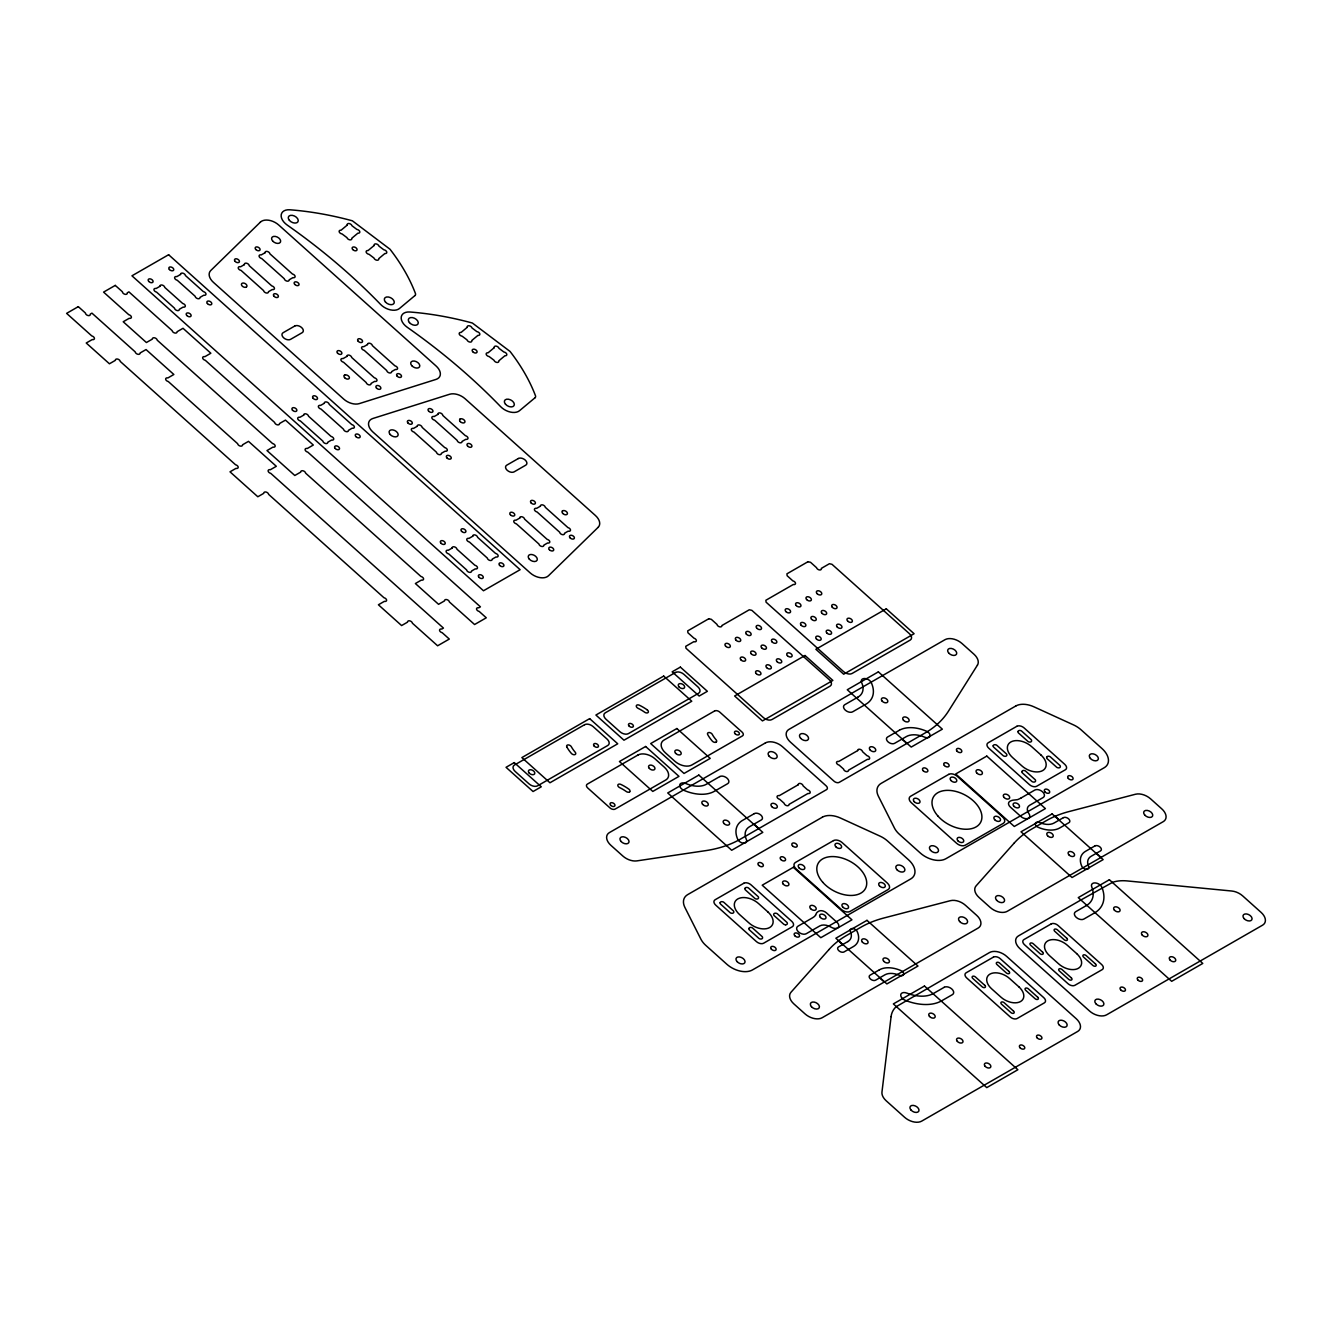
<?xml version="1.0" encoding="UTF-8"?>
<svg xmlns="http://www.w3.org/2000/svg" width="1332" height="1332" viewBox="0 0 1332 1332"><rect width="100%" height="100%" fill="white"/><g stroke="black" fill="none" stroke-linecap="round" stroke-linejoin="round"><path stroke-width="1.5" d="M1017.948 731.618L1018.014 732.284A1.865 1.182 27.8 0 0 1018.547 733.033L1027.838 741.341A1.865 1.182 27.8 0 0 1028.72 741.874L1029.619 742.091A3.097 1.948 27.8 0 0 1031.584 741.075L1031.567 740.242A1.865 1.182 27.8 0 0 1031.035 739.51L1021.761 731.201A1.865 1.182 27.8 0 0 1020.861 730.652L1019.962 730.452A3.097 1.948 27.8 0 0 1017.998 731.451L1017.981 731.451M1021.244 797.868L1034.847 790.043A5.844 3.68 27.8 0 1 1042.506 791.774A5.844 3.68 27.8 0 1 1043.172 797.518L1029.569 805.327A10.489 6.61 27.8 0 0 1028.903 813.602A5.844 3.68 27.8 0 1 1027.971 818.447A5.844 3.68 27.8 0 1 1020.845 816.483L1010.422 807.142A5.844 3.68 27.8 0 1 1009.589 801.514L1010.222 801.131A16.217 10.206 27.8 0 1 1012.786 800.199L1017.465 799.666A42.324 26.623 27.8 0 0 1021.211 797.851M785.564 924.808L784.431 924.591A1.865 1.182 27.8 0 1 783.549 924.058L774.275 915.75A1.865 1.182 27.8 0 1 773.742 915.017L773.659 914.335A3.097 1.948 27.8 0 1 775.457 913.186L776.573 913.386A1.865 1.182 27.8 0 1 777.472 913.918L786.746 922.227A1.865 1.182 27.8 0 1 787.279 922.959L787.362 923.642A3.097 1.948 27.8 0 1 785.564 924.791M1055.144 816.266L1059.323 820.013M1096.419 853.246L1101.064 857.408M902.197 739.327L906.842 743.472M754.245 824.375L758.874 828.521M838.411 940.858L842.573 944.604M879.686 977.838L884.315 982M344.405 375.241A4.712 2.964 27.8 0 1 344.738 375.041M246.237 287.096A2.93 1.848 27.8 0 1 242.474 286.297A2.93 1.848 27.8 0 1 241.941 283.433A4.712 2.964 27.8 0 1 242.274 283.233A2.93 1.848 27.8 0 1 245.987 284.166A2.93 1.848 27.8 0 1 246.437 286.963M459.973 419.114A4.712 2.964 27.8 0 1 460.306 418.931M562.437 510.922A4.712 2.964 27.8 0 1 562.77 510.722M815.584 915.084L814.768 916.183A42.324 26.623 27.8 0 1 811.471 918.414L797.901 926.256A5.844 3.68 27.8 0 0 798.567 932A5.844 3.68 27.8 0 0 806.226 933.732L819.829 925.907A10.489 6.61 27.8 0 1 831.218 927.238A5.844 3.68 27.8 0 0 838.028 927.638A5.844 3.68 27.8 0 0 836.896 922.227L826.473 912.886A5.844 3.68 27.8 0 0 818.997 911.071L818.347 911.438A16.217 10.206 27.8 0 0 816.533 913.019L815.584 915.084M720.113 902.813L720.196 903.496A1.865 1.182 27.8 0 0 720.729 904.245L730.003 912.553A1.865 1.182 27.8 0 0 730.902 913.086L732.034 913.302A3.097 1.948 27.8 0 0 733.815 912.137L733.732 911.454A1.865 1.182 27.8 0 0 733.199 910.705L723.925 902.397A1.865 1.182 27.8 0 0 723.026 901.864L721.894 901.647A3.097 1.948 27.8 0 0 720.113 902.83M744.888 888.577L744.954 889.26A1.865 1.182 27.8 0 0 745.487 890.009L754.778 898.317A1.865 1.182 27.8 0 0 755.66 898.85L756.559 899.05A3.097 1.948 27.8 0 0 758.524 898.051L758.507 897.219A1.865 1.182 27.8 0 0 757.975 896.469L748.684 888.161A1.865 1.182 27.8 0 0 747.801 887.628L746.902 887.428A3.097 1.948 27.8 0 0 744.938 888.427L744.921 888.427M748.9 928.554L748.984 929.237A1.865 1.182 27.8 0 0 749.516 929.986L758.79 938.294A1.865 1.182 27.8 0 0 759.69 938.827L760.589 939.027A3.097 1.948 27.8 0 0 762.553 938.028L762.52 937.195A1.865 1.182 27.8 0 0 761.987 936.446L752.713 928.138A1.865 1.182 27.8 0 0 751.831 927.605L750.915 927.405A3.097 1.948 27.8 0 0 748.967 928.404L748.9 928.554M993.173 745.853L993.256 746.519A1.865 1.182 27.8 0 0 993.789 747.269L1003.063 755.577A1.865 1.182 27.8 0 0 1003.962 756.11L1005.094 756.326A3.097 1.948 27.8 0 0 1006.875 755.161L1006.792 754.478A1.865 1.182 27.8 0 0 1006.259 753.745L996.985 745.437A1.865 1.182 27.8 0 0 996.086 744.888L994.954 744.688A3.097 1.948 27.8 0 0 993.173 745.853M1021.91 771.628L1021.977 772.31A1.865 1.182 27.8 0 0 1022.51 773.043L1031.801 781.351A1.865 1.182 27.8 0 0 1032.683 781.884L1033.599 782.1A3.097 1.948 27.8 0 0 1035.547 781.085L1035.53 780.252A1.865 1.182 27.8 0 0 1034.997 779.52L1025.723 771.211A1.865 1.182 27.8 0 0 1024.824 770.679L1023.925 770.462A3.097 1.948 27.8 0 0 1021.96 771.478L1021.91 771.628M1046.652 757.392L1046.736 758.075A1.865 1.182 27.8 0 0 1047.268 758.824L1056.542 767.132A1.865 1.182 27.8 0 0 1057.442 767.665L1058.574 767.881A3.097 1.948 27.8 0 0 1060.355 766.699L1060.272 766.033A1.865 1.182 27.8 0 0 1059.739 765.284L1050.465 756.976A1.865 1.182 27.8 0 0 1049.583 756.443L1048.451 756.226A3.097 1.948 27.8 0 0 1046.652 757.392M891.091 1016.616L881.951 1092.14A13.004 8.175 27.8 0 0 886.23 1100.831L904.611 1117.298A13.004 8.175 27.8 0 0 921.694 1121.128L1077.655 1031.467A13.004 8.175 27.8 0 0 1076.173 1018.68L1006.609 956.343A13.004 8.175 27.8 0 0 989.543 952.53L896.12 1006.742A39.011 24.542 27.8 0 0 891.091 1016.616M977.455 665.101L948.551 711.022A149.517 94.089 27.8 0 1 925.224 732.9L839.193 782.367A3.896 2.448 27.8 0 1 834.065 781.218L790.475 742.157A13.004 8.175 27.8 0 1 788.994 729.37L944.954 639.71A13.004 8.175 27.8 0 1 962.037 643.539L973.958 654.212A13.004 8.175 27.8 0 1 977.455 665.101M829.004 949.533L790.925 992.34A13.004 8.175 27.8 0 0 793.905 1003.928L805.061 1013.918A13.004 8.175 27.8 0 0 822.127 1017.748L978.088 928.088A13.004 8.175 27.8 0 0 976.622 915.3L965.467 905.294A13.004 8.175 27.8 0 0 950.365 900.682L883.832 918.014A149.517 94.089 27.8 0 0 861.155 927.089L846.303 935.63A149.517 94.089 27.8 0 0 829.004 949.533M1014.168 843.089L976.073 885.897A13.004 8.175 27.8 0 0 979.053 897.485L990.209 907.475A13.004 8.175 27.8 0 0 1007.275 911.304L1163.252 821.644A13.004 8.175 27.8 0 0 1161.77 808.857L1150.615 798.867A13.004 8.175 27.8 0 0 1135.513 794.238L1068.98 811.571A149.517 94.089 27.8 0 0 1046.319 820.662L1031.467 829.203A149.517 94.089 27.8 0 0 1014.168 843.089M260.406 222.111L210.756 270.529A13.004 8.175 27.8 0 0 213.47 282.401L343.756 399.134A13.004 8.175 27.8 0 0 359.307 403.613L435.98 379.42A13.004 8.175 27.8 0 0 436.03 365.95L278.721 225.008A13.004 8.175 27.8 0 0 260.406 222.111M598.118 527.355L548.468 575.774A13.004 8.175 27.8 0 1 530.153 572.877L372.843 431.934A13.004 8.175 27.8 0 1 372.893 418.481L449.567 394.272A13.004 8.175 27.8 0 1 465.118 398.751L595.404 515.501A13.004 8.175 27.8 0 1 598.118 527.355M347.202 225.108L341.059 230.236A2.597 1.632 27.8 0 0 339.194 231.785A2.597 1.632 27.8 0 0 342.074 233.949L347.003 237.679A2.597 1.632 27.8 0 0 349.883 239.843A2.597 1.632 27.8 0 0 351.748 238.295L357.892 233.167A2.597 1.632 27.8 0 0 359.757 231.618A2.597 1.632 27.8 0 0 356.876 229.437L351.948 225.724A2.597 1.632 27.8 0 0 349.067 223.543A2.597 1.632 27.8 0 0 347.202 225.108M374.175 245.454L368.032 250.583A2.597 1.632 27.8 0 0 366.183 252.148A2.597 1.632 27.8 0 0 369.064 254.312L373.992 258.042A2.597 1.632 27.8 0 0 376.873 260.206A2.597 1.632 27.8 0 0 378.721 258.658L384.865 253.53A2.597 1.632 27.8 0 0 386.73 251.964A2.597 1.632 27.8 0 0 383.849 249.8L378.921 246.087A2.597 1.632 27.8 0 0 376.04 243.906A2.597 1.632 27.8 0 0 374.175 245.454M415.001 295.521L399.483 308.491A13.004 8.175 27.8 0 1 380.586 304.412A451.581 284.182 27.8 0 0 287.229 225.075A13.004 8.175 27.8 0 1 281.219 214.685A13.004 8.175 27.8 0 1 289.877 209.79A260.04 163.653 27.8 0 1 352.347 220.796L390.01 249.234A188.528 118.648 27.8 0 1 415.418 293.44A3.896 2.448 27.8 0 1 415.001 295.521M467.232 327.322L461.088 332.451A2.597 1.632 27.8 0 0 459.24 333.999A2.597 1.632 27.8 0 0 462.121 336.18L467.049 339.893A2.597 1.632 27.8 0 0 469.93 342.074A2.597 1.632 27.8 0 0 471.778 340.509L477.922 335.381A2.597 1.632 27.8 0 0 479.786 333.832A2.597 1.632 27.8 0 0 476.906 331.651L471.978 327.938A2.597 1.632 27.8 0 0 469.097 325.774A2.597 1.632 27.8 0 0 467.232 327.322M494.222 347.669L488.078 352.814A2.597 1.632 27.8 0 0 486.213 354.362A2.597 1.632 27.8 0 0 489.094 356.526L494.022 360.256A2.597 1.632 27.8 0 0 496.903 362.421A2.597 1.632 27.8 0 0 498.767 360.872L504.911 355.744A2.597 1.632 27.8 0 0 506.759 354.195A2.597 1.632 27.8 0 0 503.879 352.014L498.951 348.301A2.597 1.632 27.8 0 0 496.07 346.12A2.597 1.632 27.8 0 0 494.222 347.669M535.031 397.752L519.513 410.706A13.004 8.175 27.8 0 1 500.632 406.643A451.581 284.182 27.8 0 0 407.259 327.289A13.004 8.175 27.8 0 1 401.248 316.916A13.004 8.175 27.8 0 1 409.906 312.004A260.04 163.653 27.8 0 1 472.377 323.027L510.056 351.448A188.528 118.648 27.8 0 1 535.447 395.654A3.896 2.448 27.8 0 1 535.031 397.752M78.305 306.643L66.6 313.37L91.808 335.947A2.597 1.632 27.8 0 1 94.422 338.295A2.597 1.632 27.8 0 1 92.224 339.577L86.23 343.007L109.424 363.786L115.401 360.339A2.597 1.632 27.8 0 1 117.616 359.074A2.597 1.632 27.8 0 1 120.23 361.422L235.564 464.768A2.597 1.632 27.8 0 1 238.195 467.116A2.597 1.632 27.8 0 1 235.98 468.381L230.003 471.828L257.825 496.753L263.803 493.306A2.597 1.632 27.8 0 1 266.017 492.041A2.597 1.632 27.8 0 1 268.631 494.388L383.966 597.735A2.597 1.632 27.8 0 1 386.596 600.083A2.597 1.632 27.8 0 1 384.382 601.348L378.405 604.778L401.598 625.557L407.575 622.127A2.597 1.632 27.8 0 1 409.773 620.862A2.597 1.632 27.8 0 1 412.404 623.21L437.612 645.787L449.3 639.06L442.191 632.683A2.597 1.632 27.8 0 1 439.56 630.336A2.597 1.632 27.8 0 1 441.774 629.07L443.456 628.088L270.762 473.36A2.597 1.632 27.8 0 1 268.132 471.012A2.597 1.632 27.8 0 1 270.346 469.73L276.323 466.3L248.501 441.358L242.507 444.805A2.597 1.632 27.8 0 1 240.309 446.07A2.597 1.632 27.8 0 1 237.679 443.723L168.298 381.551A2.597 1.632 27.8 0 1 165.667 379.204A2.597 1.632 27.8 0 1 167.882 377.938L173.859 374.492L146.037 349.567L140.06 352.997A2.597 1.632 27.8 0 1 137.845 354.262A2.597 1.632 27.8 0 1 135.231 351.914L91.941 313.137L90.26 314.102A2.597 1.632 27.8 0 1 88.112 315.551A2.597 1.632 27.8 0 1 85.448 313.053L78.305 306.643M115.268 285.398L103.58 292.108L128.771 314.702A2.597 1.632 27.8 0 1 131.402 317.049A2.597 1.632 27.8 0 1 129.204 318.315L123.21 321.761L146.403 342.524L152.381 339.094A2.597 1.632 27.8 0 1 154.595 337.829A2.597 1.632 27.8 0 1 157.209 340.176L272.544 443.506A2.597 1.632 27.8 0 1 275.175 445.854A2.597 1.632 27.8 0 1 272.96 447.119L266.983 450.566L294.805 475.491L300.782 472.061A2.597 1.632 27.8 0 1 302.997 470.795A2.597 1.632 27.8 0 1 305.611 473.143L420.945 576.473A2.597 1.632 27.8 0 1 423.576 578.821A2.597 1.632 27.8 0 1 421.362 580.086L415.384 583.533L438.561 604.312L444.555 600.865A2.597 1.632 27.8 0 1 446.753 599.6A2.597 1.632 27.8 0 1 449.383 601.947L474.575 624.525L486.28 617.798L479.17 611.421A2.597 1.632 27.8 0 1 476.54 609.074A2.597 1.632 27.8 0 1 478.737 607.808L480.436 606.843L307.742 452.097A2.597 1.632 27.8 0 1 305.111 449.75A2.597 1.632 27.8 0 1 307.326 448.484L313.303 445.038L285.481 420.113L279.487 423.543A2.597 1.632 27.8 0 1 277.289 424.808A2.597 1.632 27.8 0 1 274.658 422.46L205.278 360.289A2.597 1.632 27.8 0 1 202.647 357.942A2.597 1.632 27.8 0 1 204.862 356.676L210.839 353.23L183.017 328.305L177.023 331.751A2.597 1.632 27.8 0 1 174.825 333.017A2.597 1.632 27.8 0 1 172.194 330.669L128.904 291.875L127.223 292.84A2.597 1.632 27.8 0 1 125.075 294.305A2.597 1.632 27.8 0 1 122.427 291.791L115.268 285.398M168.615 254.728L131.951 275.807L483.483 590.759L520.129 569.696L168.615 254.728M159.923 286.33L156.144 288.495A2.597 1.632 27.8 0 0 153.946 289.76A2.597 1.632 27.8 0 0 156.56 292.108L174.509 308.192A2.597 1.632 27.8 0 0 177.123 310.539A2.597 1.632 27.8 0 0 179.337 309.274L183.117 307.109A2.597 1.632 27.8 0 0 185.315 305.827A2.597 1.632 27.8 0 0 182.7 303.48L164.752 287.412A2.597 1.632 27.8 0 0 162.138 285.065A2.597 1.632 27.8 0 0 159.923 286.33M180.586 274.442L176.806 276.623A2.597 1.632 27.8 0 0 174.609 277.889A2.597 1.632 27.8 0 0 177.223 280.236L195.171 296.303A2.597 1.632 27.8 0 0 197.802 298.668A2.597 1.632 27.8 0 0 200 297.386L203.779 295.221A2.597 1.632 27.8 0 0 205.977 293.956A2.597 1.632 27.8 0 0 203.363 291.608L185.414 275.524A2.597 1.632 27.8 0 0 182.8 273.177A2.597 1.632 27.8 0 0 180.586 274.442M244.389 264.618L240.609 266.783A2.597 1.632 27.8 0 0 238.245 268.015A2.597 1.632 27.8 0 0 241.042 270.396L263.619 290.626A2.597 1.632 27.8 0 0 266.25 292.973A2.597 1.632 27.8 0 0 268.448 291.708L272.228 289.543A2.597 1.632 27.8 0 0 274.442 288.278A2.597 1.632 27.8 0 0 271.811 285.914L249.201 265.651A2.597 1.632 27.8 0 0 246.537 263.22A2.597 1.632 27.8 0 0 244.389 264.618M265.068 252.73L261.288 254.895A2.597 1.632 27.8 0 0 259.091 256.16A2.597 1.632 27.8 0 0 261.705 258.525L284.299 278.754A2.597 1.632 27.8 0 0 286.913 281.102A2.597 1.632 27.8 0 0 289.127 279.837L292.89 277.655A2.597 1.632 27.8 0 0 295.105 276.39A2.597 1.632 27.8 0 0 292.474 274.042L269.897 253.813A2.597 1.632 27.8 0 0 267.282 251.465A2.597 1.632 27.8 0 0 265.068 252.73M294.788 326.007L283.083 332.734A5.195 3.28 27.8 0 0 283.683 337.845A5.195 3.28 27.8 0 0 290.509 339.377L302.214 332.65A5.195 3.28 27.8 0 0 301.615 327.539A5.195 3.28 27.8 0 0 294.788 326.007M346.869 356.41L343.09 358.591A2.597 1.632 27.8 0 0 340.892 359.856A2.597 1.632 27.8 0 0 343.506 362.204L366.217 382.55A2.597 1.632 27.8 0 0 368.931 384.848A2.597 1.632 27.8 0 0 371.012 383.466L374.642 381.368A2.597 1.632 27.8 0 0 376.989 380.186A2.597 1.632 27.8 0 0 374.342 377.788L351.698 357.492A2.597 1.632 27.8 0 0 349.067 355.145A2.597 1.632 27.8 0 0 346.869 356.41M367.532 344.538L363.753 346.703A2.597 1.632 27.8 0 0 361.555 347.968A2.597 1.632 27.8 0 0 364.169 350.316L386.746 370.546A2.597 1.632 27.8 0 0 389.377 372.91A2.597 1.632 27.8 0 0 391.575 371.628L395.354 369.464A2.597 1.632 27.8 0 0 397.569 368.198A2.597 1.632 27.8 0 0 394.938 365.85L372.361 345.621A2.597 1.632 27.8 0 0 369.747 343.273A2.597 1.632 27.8 0 0 367.532 344.538M303.696 415.134L299.916 417.299A2.597 1.632 27.8 0 0 297.702 418.581A2.597 1.632 27.8 0 0 300.333 420.929L322.91 441.158A2.597 1.632 27.8 0 0 325.524 443.506A2.597 1.632 27.8 0 0 327.739 442.241L331.518 440.06A2.597 1.632 27.8 0 0 333.716 438.794A2.597 1.632 27.8 0 0 331.102 436.446L308.525 416.217A2.597 1.632 27.8 0 0 305.894 413.869A2.597 1.632 27.8 0 0 303.696 415.134M324.359 403.263L320.579 405.428A2.597 1.632 27.8 0 0 318.365 406.693A2.597 1.632 27.8 0 0 320.995 409.041L343.573 429.27A2.597 1.632 27.8 0 0 346.203 431.618A2.597 1.632 27.8 0 0 348.401 430.353L352.181 428.188A2.597 1.632 27.8 0 0 354.379 426.923A2.597 1.632 27.8 0 0 351.765 424.575L329.187 404.345A2.597 1.632 27.8 0 0 326.556 401.981A2.597 1.632 27.8 0 0 324.359 403.263M417.282 426.257L413.519 428.421A2.597 1.632 27.8 0 0 411.305 429.687A2.597 1.632 27.8 0 0 413.936 432.034L436.513 452.264A2.597 1.632 27.8 0 0 439.127 454.628A2.597 1.632 27.8 0 0 441.342 453.346L445.121 451.182A2.597 1.632 27.8 0 0 447.319 449.916A2.597 1.632 27.8 0 0 444.705 447.569L422.111 427.339A2.597 1.632 27.8 0 0 419.497 424.991A2.597 1.632 27.8 0 0 417.282 426.257M437.962 414.369L434.199 416.533A2.597 1.632 27.8 0 0 431.834 417.732A2.597 1.632 27.8 0 0 434.565 420.129L457.176 440.392A2.597 1.632 27.8 0 0 459.806 442.74A2.597 1.632 27.8 0 0 462.004 441.475L465.784 439.31A2.597 1.632 27.8 0 0 467.982 438.028A2.597 1.632 27.8 0 0 465.368 435.681L442.79 415.451A2.597 1.632 27.8 0 0 440.159 412.97A2.597 1.632 27.8 0 0 437.962 414.369M518.364 458.508L506.66 465.234A5.195 3.28 27.8 0 0 507.259 470.346A5.195 3.28 27.8 0 0 514.085 471.878L525.774 465.151A5.195 3.28 27.8 0 0 525.191 460.04A5.195 3.28 27.8 0 0 518.364 458.508M452.097 548.101L448.318 550.266A2.597 1.632 27.8 0 0 446.103 551.548A2.597 1.632 27.8 0 0 448.734 553.896L466.666 569.963A2.597 1.632 27.8 0 0 469.297 572.31A2.597 1.632 27.8 0 0 471.495 571.045L475.274 568.881A2.597 1.632 27.8 0 0 477.489 567.615A2.597 1.632 27.8 0 0 474.858 565.251L456.926 549.184A2.597 1.632 27.8 0 0 454.295 546.836A2.597 1.632 27.8 0 0 452.097 548.101M472.76 536.23L468.981 538.394A2.597 1.632 27.8 0 0 466.766 539.66A2.597 1.632 27.8 0 0 469.397 542.007L487.346 558.091A2.597 1.632 27.8 0 0 489.96 560.439A2.597 1.632 27.8 0 0 492.174 559.174L495.937 556.992A2.597 1.632 27.8 0 0 498.151 555.727A2.597 1.632 27.8 0 0 495.521 553.379L477.589 537.312A2.597 1.632 27.8 0 0 474.958 534.948A2.597 1.632 27.8 0 0 472.76 536.23M519.746 518.048L515.983 520.229A2.597 1.632 27.8 0 0 513.769 521.495A2.597 1.632 27.8 0 0 516.4 523.842L538.977 544.072A2.597 1.632 27.8 0 0 541.591 546.42A2.597 1.632 27.8 0 0 543.806 545.154L547.585 542.99A2.597 1.632 27.8 0 0 549.783 541.724A2.597 1.632 27.8 0 0 547.152 539.377L524.575 519.13A2.597 1.632 27.8 0 0 521.961 516.783A2.597 1.632 27.8 0 0 519.746 518.048M540.426 506.177L536.646 508.341A2.597 1.632 27.8 0 0 534.432 509.623A2.597 1.632 27.8 0 0 537.062 511.971L559.706 532.267A2.597 1.632 27.8 0 0 562.387 534.632A2.597 1.632 27.8 0 0 564.518 533.25L568.148 531.168A2.597 1.632 27.8 0 0 570.496 530.019A2.597 1.632 27.8 0 0 567.948 527.605L545.254 507.259A2.597 1.632 27.8 0 0 542.623 504.911A2.597 1.632 27.8 0 0 540.426 506.177M708.757 618.764L687.712 630.868L687.928 632.783L693.972 638.195A2.597 1.632 27.8 0 1 696.37 640.692A2.597 1.632 27.8 0 1 693.839 641.674L685.747 646.32L685.98 648.234L763.419 717.632A6.494 4.096 27.8 0 0 771.961 719.546L830.052 686.147A6.494 4.096 27.8 0 0 829.32 679.753L751.864 610.356L749.3 609.773L721.877 625.54A2.597 1.632 27.8 0 1 719.68 626.823A2.597 1.632 27.8 0 1 717.049 624.458L711.321 619.33L708.757 618.764M807.975 561.721L786.929 573.826L787.145 575.74L792.873 580.885A2.597 1.632 27.8 0 1 795.504 583.233A2.597 1.632 27.8 0 1 793.289 584.498L765.867 600.266L766.083 602.181L843.539 671.578A6.494 4.096 27.8 0 0 852.064 673.493L910.172 640.093A6.494 4.096 27.8 0 0 909.423 633.699L831.984 564.302L829.42 563.719L821.328 568.381A2.597 1.632 27.8 0 1 819.446 569.946A2.597 1.632 27.8 0 1 816.583 567.715L810.539 562.304L807.975 561.721M589.66 718.631L521.861 757.592L549.95 782.766L617.732 743.789L589.66 718.631M663.686 676.073L595.904 715.034L623.975 740.209L691.774 701.231L663.686 676.073M514.252 762.603L506.043 767.315L533.05 791.524L541.275 786.796L514.252 762.603M680.369 667.116L672.144 671.827L699.167 696.037L707.375 691.308L680.369 667.116M584.615 724.691L514.418 765.051A6.494 4.096 27.8 0 0 515.168 771.444L529.07 783.899A6.494 4.096 27.8 0 0 537.612 785.813L607.792 745.47A6.494 4.096 27.8 0 0 607.059 739.077L593.14 726.606A6.494 4.096 27.8 0 0 584.615 724.691M675.441 672.493L605.244 712.836A6.494 4.096 27.8 0 0 605.993 719.23L619.896 731.701A6.494 4.096 27.8 0 0 628.438 733.616L698.617 693.256A6.494 4.096 27.8 0 0 697.885 686.862L683.965 674.392A6.494 4.096 27.8 0 0 675.441 672.493M645.62 746.486L619.43 761.538L652.78 791.424L678.97 776.356L645.62 746.486M676.872 728.521L650.682 743.572L684.032 773.459L710.222 758.391L676.872 728.521M805.028 655.51L734.631 695.987L762.453 720.912L832.866 680.436L805.028 655.51M886.279 608.807L815.867 649.283L843.689 674.208L914.102 633.732L886.279 608.807M637.961 755.028L587.295 784.148A3.896 2.448 27.8 0 0 587.745 787.995L610.006 807.941A3.896 2.448 27.8 0 0 615.134 809.09L665.784 779.969A13.004 8.175 27.8 0 0 664.302 767.165L655.028 758.857A13.004 8.175 27.8 0 0 637.961 755.028M714.635 710.955L663.985 740.076A13.004 8.175 27.8 0 0 665.467 752.863L674.741 761.171A13.004 8.175 27.8 0 0 691.808 765.001L742.473 735.88A3.896 2.448 27.8 0 0 742.024 732.051L719.763 712.104A3.896 2.448 27.8 0 0 714.635 710.955M698.834 775.074L667.732 792.956L731.684 850.266L762.803 832.383L698.834 775.074M878.371 671.861L847.269 689.76L911.221 747.069L942.34 729.17L878.371 671.861M765.417 742.923L609.457 832.567A13.004 8.175 27.8 0 0 610.938 845.37L622.86 856.043A13.004 8.175 27.8 0 0 636.896 860.888L705.644 850.649A149.517 94.089 27.8 0 0 740.492 839.093L826.523 789.643A3.896 2.448 27.8 0 0 826.09 785.797L782.5 746.736A13.004 8.175 27.8 0 0 765.417 742.923M719.763 776.573L706.443 784.215A22.944 14.436 27.8 0 1 685.863 783.532A5.544 3.497 27.8 0 0 679.77 784.731A5.544 3.497 27.8 0 0 683.832 790.309A34.049 21.429 27.8 0 0 714.352 791.325L727.672 783.666A5.544 3.497 27.8 0 0 727.056 778.204A5.544 3.497 27.8 0 0 719.763 776.573M858.041 697.069L844.721 704.728A5.544 3.497 27.8 0 0 845.354 710.189A5.544 3.497 27.8 0 0 852.647 711.821L865.967 704.162A34.049 21.429 27.8 0 0 871.245 682.567A5.544 3.497 27.8 0 0 864.551 678.504A5.544 3.497 27.8 0 0 861.604 682.517A22.944 14.436 27.8 0 1 858.041 697.069M798.251 784.748L779.27 795.67A2.597 1.632 27.8 0 0 777.056 796.936A2.597 1.632 27.8 0 0 779.686 799.283L784.182 803.313A2.597 1.632 27.8 0 0 786.796 805.66A2.597 1.632 27.8 0 0 789.01 804.395L807.991 793.472A2.597 1.632 27.8 0 0 810.189 792.207A2.597 1.632 27.8 0 0 807.575 789.859L803.079 785.83A2.597 1.632 27.8 0 0 800.449 783.482A2.597 1.632 27.8 0 0 798.251 784.748M857.691 750.582L838.71 761.488A2.597 1.632 27.8 0 0 836.513 762.753A2.597 1.632 27.8 0 0 839.127 765.101L843.622 769.13A2.597 1.632 27.8 0 0 846.253 771.478A2.597 1.632 27.8 0 0 848.451 770.212L867.432 759.307A2.597 1.632 27.8 0 0 869.646 758.041A2.597 1.632 27.8 0 0 867.015 755.694L862.52 751.664A2.597 1.632 27.8 0 0 859.906 749.317A2.597 1.632 27.8 0 0 857.691 750.582M754.362 813.602L742.54 820.395A30.203 19.014 27.8 0 0 737.861 839.56A4.928 3.097 27.8 0 0 743.805 843.156A4.928 3.097 27.8 0 0 746.42 839.61A20.363 12.804 27.8 0 1 749.583 826.689L761.388 819.896A4.928 3.097 27.8 0 0 760.838 815.051A4.928 3.097 27.8 0 0 754.362 813.602M899.35 730.269L887.528 737.062A4.928 3.097 27.8 0 0 888.094 741.907A4.928 3.097 27.8 0 0 894.555 743.356L906.376 736.563A20.363 12.804 27.8 0 1 924.624 737.162A4.928 3.097 27.8 0 0 930.036 736.113A4.928 3.097 27.8 0 0 926.423 731.168A30.203 19.014 27.8 0 0 899.35 730.269M822.377 817.182L687.712 894.604A19.497 12.271 27.8 0 0 684.898 907.442L700.882 939.143A19.497 12.271 27.8 0 0 705.91 945.487L726.806 964.218A19.497 12.271 27.8 0 0 752.413 969.962L910.705 878.953A19.497 12.271 27.8 0 0 908.491 859.756L887.595 841.041A19.497 12.271 27.8 0 0 880.069 836.146L840.442 818.031A19.497 12.271 27.8 0 0 822.377 817.182M1015.85 705.96L881.185 783.366A19.497 12.271 27.8 0 0 878.387 796.22L894.371 827.921A19.497 12.271 27.8 0 0 899.383 834.265L920.279 852.996A19.497 12.271 27.8 0 0 945.887 858.724L1104.195 767.732A19.497 12.271 27.8 0 0 1101.98 748.534L1081.084 729.819A19.497 12.271 27.8 0 0 1073.542 724.908L1033.915 706.809A19.497 12.271 27.8 0 0 1015.85 705.96M743.855 883.233L715.101 899.766A5.461 3.43 27.8 0 0 715.734 905.144L756.443 941.624A5.461 3.43 27.8 0 0 763.619 943.222L792.357 926.706A5.461 3.43 27.8 0 0 791.741 921.328L751.032 884.848A5.461 3.43 27.8 0 0 743.855 883.233M1016.899 726.273L988.144 742.806A5.461 3.43 27.8 0 0 988.76 748.184L1029.486 784.665A5.461 3.43 27.8 0 0 1036.646 786.263L1065.4 769.746A5.461 3.43 27.8 0 0 1064.784 764.368L1024.058 727.888A5.461 3.43 27.8 0 0 1016.899 726.273M833.516 840.592L795.387 862.503A6.494 4.096 27.8 0 0 796.12 868.897L841.474 909.54A6.494 4.096 27.8 0 0 850.016 911.454L888.144 889.543A6.494 4.096 27.8 0 0 887.412 883.133L842.057 842.507A6.494 4.096 27.8 0 0 833.516 840.592M948.7 774.375L910.572 796.286A6.494 4.096 27.8 0 0 911.304 802.697L956.659 843.322A6.494 4.096 27.8 0 0 965.201 845.237L1003.329 823.326A6.494 4.096 27.8 0 0 1002.596 816.916L957.242 776.29A6.494 4.096 27.8 0 0 948.7 774.375M793.323 867.315L762.204 885.197L820.812 937.695L851.931 919.813L793.323 867.315M986.796 756.093L955.693 773.975L1014.285 826.473L1045.404 808.591L986.796 756.093M866.982 920.345L835.863 938.227L886.879 983.932L917.981 966.05L866.982 920.345M1052.13 813.902L1021.011 831.801L1072.027 877.505L1103.146 859.606L1052.13 813.902M847.851 941.574L838.494 946.952A3.896 2.448 27.8 0 0 838.927 950.782A3.896 2.448 27.8 0 0 844.055 951.93L853.412 946.553A23.909 15.035 27.8 0 0 857.125 931.384A3.896 2.448 27.8 0 0 852.413 928.537A3.896 2.448 27.8 0 0 850.349 931.351A16.101 10.14 27.8 0 1 847.851 941.574M1063.419 817.648L1054.062 823.026A16.101 10.14 27.8 0 1 1039.609 822.543A3.896 2.448 27.8 0 0 1035.33 823.392A3.896 2.448 27.8 0 0 1038.177 827.305A23.909 15.035 27.8 0 0 1059.623 828.021L1068.98 822.643A3.896 2.448 27.8 0 0 1068.53 818.797A3.896 2.448 27.8 0 0 1063.419 817.648M879.386 969.829L870.029 975.207A3.896 2.448 27.8 0 0 870.462 979.037A3.896 2.448 27.8 0 0 875.59 980.186L884.947 974.808A16.101 10.14 27.8 0 1 899.4 975.29A3.896 2.448 27.8 0 0 903.679 974.458A3.896 2.448 27.8 0 0 900.832 970.545A23.909 15.035 27.8 0 0 879.386 969.829M1094.954 845.903L1085.597 851.281A23.909 15.035 27.8 0 0 1081.884 866.466A3.896 2.448 27.8 0 0 1086.579 869.313A3.896 2.448 27.8 0 0 1088.66 866.499A16.101 10.14 27.8 0 1 1091.158 856.276L1100.515 850.898A3.896 2.448 27.8 0 0 1100.066 847.052A3.896 2.448 27.8 0 0 1094.954 845.903M924.458 986.03L893.356 1003.912L986.762 1087.611L1017.881 1069.729L924.458 986.03M1109.373 879.736L1078.254 897.618L1171.677 981.318L1202.779 963.436L1109.373 879.736M1080.668 900.132L1018.481 935.88A13.004 8.175 27.8 0 0 1019.962 948.684L1089.526 1011.005A13.004 8.175 27.8 0 0 1106.592 1014.834L1262.57 925.174A13.004 8.175 27.8 0 0 1261.088 912.387L1242.706 895.92A13.004 8.175 27.8 0 0 1231.817 891.025L1127.122 880.918A39.011 24.542 27.8 0 0 1112.62 882.3L1080.668 900.132M993.406 957.125L966.1 972.81A5.195 3.28 27.8 0 0 966.699 977.938L1010.289 1016.999A5.195 3.28 27.8 0 0 1017.115 1018.53L1044.405 1002.829A5.195 3.28 27.8 0 0 1043.822 997.718L1000.232 958.657A5.195 3.28 27.8 0 0 993.406 957.125M1051.198 923.909L1023.908 939.593A5.195 3.28 27.8 0 0 1024.491 944.704L1068.081 983.765A5.195 3.28 27.8 0 0 1074.907 985.297L1102.213 969.613A5.195 3.28 27.8 0 0 1101.614 964.485L1058.024 925.44A5.195 3.28 27.8 0 0 1051.198 923.909M944.238 987.278L933.466 993.472A31.202 19.63 27.8 0 1 906.859 993.106A5.744 3.613 27.8 0 0 900.765 994.604A5.744 3.613 27.8 0 0 905.261 1000.315A42.691 26.856 27.8 0 0 941.657 1000.815L952.43 994.621A5.744 3.613 27.8 0 0 951.781 988.96A5.744 3.613 27.8 0 0 944.238 987.278M1086.396 905.544L1075.623 911.737A5.744 3.613 27.8 0 0 1076.273 917.398A5.744 3.613 27.8 0 0 1083.815 919.08L1094.588 912.886A42.691 26.856 27.8 0 0 1101.864 887.279A5.744 3.613 27.8 0 0 1095.087 882.9A5.744 3.613 27.8 0 0 1091.707 886.829A31.202 19.63 27.8 0 1 1086.396 905.544M1040.925 754.961L1031.651 746.653A15.867 9.99 27.8 0 0 1010.822 741.974A15.867 9.99 27.8 0 0 1012.62 757.592L1021.894 765.9A15.867 9.99 27.8 0 0 1042.723 770.562A15.867 9.99 27.8 0 0 1040.925 754.961M1066.716 938.178L1057.442 929.869A2.181 1.365 27.8 0 0 1054.578 929.22A2.181 1.365 27.8 0 0 1054.827 931.368L1064.101 939.676A2.181 1.365 27.8 0 0 1066.949 940.325A2.181 1.365 27.8 0 0 1066.716 938.178M1095.47 963.935L1086.179 955.627A2.181 1.365 27.8 0 0 1083.332 954.977A2.181 1.365 27.8 0 0 1083.582 957.125L1092.856 965.434A2.181 1.365 27.8 0 0 1095.703 966.083A2.181 1.365 27.8 0 0 1095.47 963.935M1076.656 953.595L1067.382 945.287A14.952 9.407 27.8 0 0 1047.751 940.892A14.952 9.407 27.8 0 0 1049.449 955.593L1058.724 963.918A14.952 9.407 27.8 0 0 1078.354 968.314A14.952 9.407 27.8 0 0 1076.656 953.595M1042.54 952.064L1033.266 943.755A2.181 1.365 27.8 0 0 1030.402 943.123A2.181 1.365 27.8 0 0 1030.652 945.27L1039.926 953.579A2.181 1.365 27.8 0 0 1042.789 954.212A2.181 1.365 27.8 0 0 1042.54 952.064M1071.294 977.838L1062.02 969.529A2.181 1.365 27.8 0 0 1059.156 968.88A2.181 1.365 27.8 0 0 1059.406 971.028L1068.68 979.336A2.181 1.365 27.8 0 0 1071.527 979.969A2.181 1.365 27.8 0 0 1071.294 977.838M1008.907 971.394L999.633 963.086A2.181 1.365 27.8 0 0 996.769 962.453A2.181 1.365 27.8 0 0 997.019 964.584L1006.293 972.909A2.181 1.365 27.8 0 0 1009.157 973.542A2.181 1.365 27.8 0 0 1008.907 971.394M1037.661 997.168L1028.387 988.86A2.181 1.365 27.8 0 0 1025.523 988.211A2.181 1.365 27.8 0 0 1025.773 990.359L1035.047 998.667A2.181 1.365 27.8 0 0 1037.911 999.3A2.181 1.365 27.8 0 0 1037.661 997.168M1018.863 986.829L1009.589 978.521A14.952 9.407 27.8 0 0 989.959 974.108A14.952 9.407 27.8 0 0 991.657 988.827L1000.931 997.135A14.952 9.407 27.8 0 0 1020.562 1001.531A14.952 9.407 27.8 0 0 1018.863 986.829M984.731 985.297L975.457 976.989A2.181 1.365 27.8 0 0 972.61 976.339A2.181 1.365 27.8 0 0 972.843 978.487L982.117 986.796A2.181 1.365 27.8 0 0 984.981 987.445A2.181 1.365 27.8 0 0 984.731 985.297M1013.486 1011.055L1004.211 1002.746A2.181 1.365 27.8 0 0 1001.348 1002.114A2.181 1.365 27.8 0 0 1001.597 1004.245L1010.871 1012.553A2.181 1.365 27.8 0 0 1013.735 1013.202A2.181 1.365 27.8 0 0 1013.486 1011.055M767.881 911.921L758.607 903.612A15.867 9.99 27.8 0 0 737.778 898.933A15.867 9.99 27.8 0 0 739.576 914.551L748.867 922.86A15.867 9.99 27.8 0 0 769.696 927.522A15.867 9.99 27.8 0 0 767.881 911.921M1142.223 935.081A3.48 2.181 27.8 0 0 1147.751 935.93A3.48 2.181 27.8 0 0 1144.105 931.784A3.48 2.181 27.8 0 0 1142.223 935.081M1170.045 960.022A3.48 2.181 27.8 0 0 1175.573 960.872A3.48 2.181 27.8 0 0 1171.944 956.726A3.48 2.181 27.8 0 0 1170.045 960.022M1114.401 910.156A3.48 2.181 27.8 0 0 1119.929 911.005A3.48 2.181 27.8 0 0 1116.283 906.859A3.48 2.181 27.8 0 0 1114.401 910.156M1244.071 918.581A4.878 3.064 27.8 0 0 1251.814 919.779A4.878 3.064 27.8 0 0 1246.719 913.968A4.878 3.064 27.8 0 0 1244.071 918.581M1095.903 1003.762A4.878 3.064 27.8 0 0 1103.645 1004.944A4.878 3.064 27.8 0 0 1098.55 999.15A4.878 3.064 27.8 0 0 1095.903 1003.762M1137.844 979.986A2.93 1.848 27.8 0 0 1142.49 980.702A2.93 1.848 27.8 0 0 1139.426 977.222A2.93 1.848 27.8 0 0 1137.844 979.986M1120.678 989.859A2.93 1.848 27.8 0 0 1125.324 990.575A2.93 1.848 27.8 0 0 1122.277 987.079A2.93 1.848 27.8 0 0 1120.678 989.859M1037.145 1037.878A2.93 1.848 27.8 0 0 1041.791 1038.594A2.93 1.848 27.8 0 0 1038.744 1035.097A2.93 1.848 27.8 0 0 1037.145 1037.878M1019.996 1047.735A2.93 1.848 27.8 0 0 1024.641 1048.451A2.93 1.848 27.8 0 0 1021.577 1044.971A2.93 1.848 27.8 0 0 1019.996 1047.735M1059.156 1024.874A4.878 3.064 27.8 0 0 1066.899 1026.073A4.878 3.064 27.8 0 0 1061.804 1020.262A4.878 3.064 27.8 0 0 1059.156 1024.874M911.005 1110.056A4.878 3.064 27.8 0 0 918.747 1111.254A4.878 3.064 27.8 0 0 913.635 1105.443A4.878 3.064 27.8 0 0 911.005 1110.056M929.503 1016.449A3.48 2.181 27.8 0 0 935.014 1017.298A3.48 2.181 27.8 0 0 931.384 1013.153A3.48 2.181 27.8 0 0 929.503 1016.449M985.147 1066.316A3.48 2.181 27.8 0 0 990.675 1067.165A3.48 2.181 27.8 0 0 987.029 1063.019A3.48 2.181 27.8 0 0 985.147 1066.316M957.325 1041.374A3.48 2.181 27.8 0 0 962.836 1042.223A3.48 2.181 27.8 0 0 959.207 1038.094A3.48 2.181 27.8 0 0 957.325 1041.374M996.586 900.232A4.878 3.064 27.8 0 0 1004.328 901.431A4.878 3.064 27.8 0 0 999.233 895.62A4.878 3.064 27.8 0 0 996.586 900.232M1047.551 835.713A3.48 2.181 27.8 0 0 1053.079 836.563A3.48 2.181 27.8 0 0 1049.433 832.417A3.48 2.181 27.8 0 0 1047.551 835.713M1068.88 854.828A3.48 2.181 27.8 0 0 1074.408 855.677A3.48 2.181 27.8 0 0 1070.762 851.531A3.48 2.181 27.8 0 0 1068.88 854.828M1144.754 815.067A4.878 3.064 27.8 0 0 1152.496 816.25A4.878 3.064 27.8 0 0 1147.401 810.439A4.878 3.064 27.8 0 0 1144.754 815.067M811.438 1006.676A4.878 3.064 27.8 0 0 819.18 1007.858A4.878 3.064 27.8 0 0 814.085 1002.064A4.878 3.064 27.8 0 0 811.438 1006.676M883.732 961.271A3.48 2.181 27.8 0 0 889.26 962.12A3.48 2.181 27.8 0 0 885.613 957.974A3.48 2.181 27.8 0 0 883.732 961.271M862.403 942.157A3.48 2.181 27.8 0 0 867.915 943.006A3.48 2.181 27.8 0 0 864.285 938.86A3.48 2.181 27.8 0 0 862.403 942.157M959.606 921.494A4.878 3.064 27.8 0 0 967.348 922.693A4.878 3.064 27.8 0 0 962.237 916.882A4.878 3.064 27.8 0 0 959.606 921.494M1013.852 806.21A3.447 2.165 27.8 0 0 1019.33 807.042A3.447 2.165 27.8 0 0 1015.717 802.946A3.447 2.165 27.8 0 0 1013.852 806.21M923.093 770.645A2.93 1.848 27.8 0 0 927.738 771.361A2.93 1.848 27.8 0 0 924.674 767.881A2.93 1.848 27.8 0 0 923.093 770.645M1090.375 758.441A4.878 3.064 27.8 0 0 1098.117 759.64A4.878 3.064 27.8 0 0 1093.023 753.829A4.878 3.064 27.8 0 0 1090.375 758.441M957.042 751.181A2.93 1.848 27.8 0 0 961.687 751.897A2.93 1.848 27.8 0 0 958.624 748.418A2.93 1.848 27.8 0 0 957.042 751.181M944.355 765.5A2.93 1.848 27.8 0 0 949 766.216A2.93 1.848 27.8 0 0 945.936 762.72A2.93 1.848 27.8 0 0 944.355 765.5M1044.921 791.891A2.93 1.848 27.8 0 0 1049.566 792.607A2.93 1.848 27.8 0 0 1046.519 789.127A2.93 1.848 27.8 0 0 1044.921 791.891M930.519 850.349A4.878 3.064 27.8 0 0 938.261 851.548A4.878 3.064 27.8 0 0 933.166 845.737A4.878 3.064 27.8 0 0 930.519 850.349M1068.314 778.454A2.93 1.848 27.8 0 0 1072.959 779.153A2.93 1.848 27.8 0 0 1069.912 775.674A2.93 1.848 27.8 0 0 1068.314 778.454M957.891 840.792A3.58 2.248 27.8 0 0 963.569 841.674A3.58 2.248 27.8 0 0 959.839 837.412A3.58 2.248 27.8 0 0 957.891 840.792M914.168 801.614A3.58 2.248 27.8 0 0 919.846 802.497A3.58 2.248 27.8 0 0 916.116 798.234A3.58 2.248 27.8 0 0 914.168 801.614M950.931 780.485A3.58 2.248 27.8 0 0 956.609 781.368A3.58 2.248 27.8 0 0 952.879 777.105A3.58 2.248 27.8 0 0 950.931 780.485M994.654 819.663A3.58 2.248 27.8 0 0 1000.332 820.545A3.58 2.248 27.8 0 0 996.602 816.283A3.58 2.248 27.8 0 0 994.654 819.663M937.944 816.066A26.79 16.85 27.8 0 0 980.469 822.627A26.79 16.85 27.8 0 0 952.447 790.725A26.79 16.85 27.8 0 0 937.944 816.066M1004.045 797.418A3.447 2.165 27.8 0 0 1009.523 798.251A3.447 2.165 27.8 0 0 1005.91 794.155A3.447 2.165 27.8 0 0 1004.045 797.418M976.772 772.976A3.447 2.165 27.8 0 0 982.25 773.825A3.447 2.165 27.8 0 0 978.637 769.73A3.447 2.165 27.8 0 0 976.772 772.976M783.299 884.215A3.447 2.165 27.8 0 0 788.76 885.047A3.447 2.165 27.8 0 0 785.164 880.952A3.447 2.165 27.8 0 0 783.299 884.215M810.572 908.64A3.447 2.165 27.8 0 0 816.033 909.49A3.447 2.165 27.8 0 0 812.437 905.377A3.447 2.165 27.8 0 0 810.572 908.64M822.76 882.284A26.79 16.85 27.8 0 0 865.284 888.827A26.79 16.85 27.8 0 0 837.262 856.942A26.79 16.85 27.8 0 0 822.76 882.284M842.706 907.009A3.58 2.248 27.8 0 0 848.384 907.891A3.58 2.248 27.8 0 0 844.654 903.629A3.58 2.248 27.8 0 0 842.706 907.009M798.984 867.831A3.58 2.248 27.8 0 0 804.661 868.714A3.58 2.248 27.8 0 0 800.932 864.451A3.58 2.248 27.8 0 0 798.984 867.831M835.747 846.702A3.58 2.248 27.8 0 0 841.424 847.585A3.58 2.248 27.8 0 0 837.695 843.322A3.58 2.248 27.8 0 0 835.747 846.702M879.47 885.88A3.58 2.248 27.8 0 0 885.147 886.746A3.58 2.248 27.8 0 0 881.418 882.5A3.58 2.248 27.8 0 0 879.47 885.88M771.361 949.167A2.93 1.848 27.8 0 0 775.99 949.883A2.93 1.848 27.8 0 0 772.943 946.386A2.93 1.848 27.8 0 0 771.361 949.167M896.902 869.679A4.878 3.064 27.8 0 0 904.644 870.862A4.878 3.064 27.8 0 0 899.55 865.051A4.878 3.064 27.8 0 0 896.902 869.679M794.754 935.713A2.93 1.848 27.8 0 0 799.4 936.429A2.93 1.848 27.8 0 0 796.336 932.949A2.93 1.848 27.8 0 0 794.754 935.713M780.802 859.506A2.93 1.848 27.8 0 0 785.447 860.222A2.93 1.848 27.8 0 0 782.384 856.742A2.93 1.848 27.8 0 0 780.802 859.506M758.574 865.284A2.93 1.848 27.8 0 0 763.219 866A2.93 1.848 27.8 0 0 760.156 862.503A2.93 1.848 27.8 0 0 758.574 865.284M737.046 961.571A4.878 3.064 27.8 0 0 744.788 962.77A4.878 3.064 27.8 0 0 739.676 956.959A4.878 3.064 27.8 0 0 737.046 961.571M792.457 845.753A2.93 1.848 27.8 0 0 797.102 846.453A2.93 1.848 27.8 0 0 794.038 842.973A2.93 1.848 27.8 0 0 792.457 845.753M820.379 917.432A3.447 2.165 27.8 0 0 825.84 918.264A3.447 2.165 27.8 0 0 822.244 914.168A3.447 2.165 27.8 0 0 820.379 917.432M903.462 720.246A3.48 2.181 27.8 0 0 908.99 721.095A3.48 2.181 27.8 0 0 905.344 716.966A3.48 2.181 27.8 0 0 903.462 720.246M882.134 701.132A3.48 2.181 27.8 0 0 887.645 701.981A3.48 2.181 27.8 0 0 884.015 697.851A3.48 2.181 27.8 0 0 882.134 701.132M800.565 738.228A4.878 3.064 27.8 0 0 808.308 739.427A4.878 3.064 27.8 0 0 803.196 733.616A4.878 3.064 27.8 0 0 800.565 738.228M948.734 653.063A4.878 3.064 27.8 0 0 956.476 654.245A4.878 3.064 27.8 0 0 951.364 648.451A4.878 3.064 27.8 0 0 948.734 653.063M870.129 749.999A3.447 2.165 27.8 0 0 875.59 750.832A3.447 2.165 27.8 0 0 871.994 746.736A3.447 2.165 27.8 0 0 870.129 749.999M771.694 806.576A3.447 2.165 27.8 0 0 777.155 807.425A3.447 2.165 27.8 0 0 773.559 803.329A3.447 2.165 27.8 0 0 771.694 806.576M621.028 841.441A4.878 3.064 27.8 0 0 628.771 842.64A4.878 3.064 27.8 0 0 623.659 836.829A4.878 3.064 27.8 0 0 621.028 841.441M769.197 756.276A4.878 3.064 27.8 0 0 776.939 757.458A4.878 3.064 27.8 0 0 771.827 751.648A4.878 3.064 27.8 0 0 769.197 756.276M702.597 804.345A3.48 2.181 27.8 0 0 708.108 805.194A3.48 2.181 27.8 0 0 704.478 801.048A3.48 2.181 27.8 0 0 702.597 804.345M723.925 823.459A3.48 2.181 27.8 0 0 729.453 824.308A3.48 2.181 27.8 0 0 725.807 820.162A3.48 2.181 27.8 0 0 723.925 823.459M746.403 634.198A2.93 1.848 27.8 0 0 751.032 634.831A2.93 1.848 27.8 0 0 747.885 631.385A2.93 1.848 27.8 0 0 746.403 634.198M751.298 653.879A2.93 1.848 27.8 0 0 755.927 654.528A2.93 1.848 27.8 0 0 752.796 651.065A2.93 1.848 27.8 0 0 751.298 653.879M766.599 667.598A2.93 1.848 27.8 0 0 771.228 668.248A2.93 1.848 27.8 0 0 768.098 664.785A2.93 1.848 27.8 0 0 766.599 667.598M777.006 661.621A2.93 1.848 27.8 0 0 781.634 662.27A2.93 1.848 27.8 0 0 778.504 658.807A2.93 1.848 27.8 0 0 777.006 661.621M761.704 647.901A2.93 1.848 27.8 0 0 766.333 648.551A2.93 1.848 27.8 0 0 763.203 645.088A2.93 1.848 27.8 0 0 761.704 647.901M735.997 640.176A2.93 1.848 27.8 0 0 740.625 640.809A2.93 1.848 27.8 0 0 737.495 637.362A2.93 1.848 27.8 0 0 735.997 640.176M756.792 628.221A2.93 1.848 27.8 0 0 761.421 628.854A2.93 1.848 27.8 0 0 758.291 625.407A2.93 1.848 27.8 0 0 756.792 628.221M740.908 659.856A2.93 1.848 27.8 0 0 745.537 660.505A2.93 1.848 27.8 0 0 742.407 657.042A2.93 1.848 27.8 0 0 740.908 659.856M756.21 673.576A2.93 1.848 27.8 0 0 760.838 674.225A2.93 1.848 27.8 0 0 757.708 670.762A2.93 1.848 27.8 0 0 756.21 673.576M787.395 655.644A2.93 1.848 27.8 0 0 792.024 656.293A2.93 1.848 27.8 0 0 788.894 652.83A2.93 1.848 27.8 0 0 787.395 655.644M772.094 641.924A2.93 1.848 27.8 0 0 776.722 642.573A2.93 1.848 27.8 0 0 773.592 639.11A2.93 1.848 27.8 0 0 772.094 641.924M725.607 646.153A2.93 1.848 27.8 0 0 730.236 646.786A2.93 1.848 27.8 0 0 727.089 643.339A2.93 1.848 27.8 0 0 725.607 646.153M817.015 593.589A2.93 1.848 27.8 0 0 821.644 594.238A2.93 1.848 27.8 0 0 818.514 590.775A2.93 1.848 27.8 0 0 817.015 593.589M801.131 625.241A2.93 1.848 27.8 0 0 805.76 625.89A2.93 1.848 27.8 0 0 802.63 622.427A2.93 1.848 27.8 0 0 801.131 625.241M816.433 638.96A2.93 1.848 27.8 0 0 821.061 639.593A2.93 1.848 27.8 0 0 817.931 636.13A2.93 1.848 27.8 0 0 816.433 638.96M847.635 621.028A2.93 1.848 27.8 0 0 852.264 621.661A2.93 1.848 27.8 0 0 849.133 618.198A2.93 1.848 27.8 0 0 847.635 621.028M832.333 607.309A2.93 1.848 27.8 0 0 836.946 607.958A2.93 1.848 27.8 0 0 833.815 604.495A2.93 1.848 27.8 0 0 832.333 607.309M785.83 611.521A2.93 1.848 27.8 0 0 790.459 612.171A2.93 1.848 27.8 0 0 787.329 608.707A2.93 1.848 27.8 0 0 785.83 611.521M806.626 599.567A2.93 1.848 27.8 0 0 811.255 600.216A2.93 1.848 27.8 0 0 808.124 596.753A2.93 1.848 27.8 0 0 806.626 599.567M811.538 619.263A2.93 1.848 27.8 0 0 816.15 619.913A2.93 1.848 27.8 0 0 813.019 616.45A2.93 1.848 27.8 0 0 811.538 619.263M826.839 632.983A2.93 1.848 27.8 0 0 831.468 633.616A2.93 1.848 27.8 0 0 828.337 630.153A2.93 1.848 27.8 0 0 826.839 632.983M837.229 627.006A2.93 1.848 27.8 0 0 841.857 627.638A2.93 1.848 27.8 0 0 838.727 624.175A2.93 1.848 27.8 0 0 837.229 627.006M821.927 613.286A2.93 1.848 27.8 0 0 826.556 613.935A2.93 1.848 27.8 0 0 823.426 610.472A2.93 1.848 27.8 0 0 821.927 613.286M796.22 605.544A2.93 1.848 27.8 0 0 800.848 606.193A2.93 1.848 27.8 0 0 797.718 602.73A2.93 1.848 27.8 0 0 796.22 605.544M629.67 791.824A2.697 1.698 27.8 0 0 628.754 789.06A34.632 21.795 27.8 0 0 620.995 784.481A2.697 1.698 27.8 0 0 617.898 784.864A2.697 1.698 27.8 0 0 619.663 787.612A29.237 18.398 27.8 0 1 626.223 791.491A2.697 1.698 27.8 0 0 629.67 791.824M649.317 768.381A3.447 2.165 27.8 0 0 654.778 769.213A3.447 2.165 27.8 0 0 651.182 765.117A3.447 2.165 27.8 0 0 649.317 768.381M610.605 805.227A2.664 1.682 27.8 0 0 614.835 805.877A2.664 1.682 27.8 0 0 612.037 802.697A2.664 1.682 27.8 0 0 610.605 805.227M735.048 733.682A2.664 1.682 27.8 0 0 739.277 734.332A2.664 1.682 27.8 0 0 736.496 731.151A2.664 1.682 27.8 0 0 735.048 733.682M675.574 753.279A3.447 2.165 27.8 0 0 681.035 754.112A3.447 2.165 27.8 0 0 677.439 750.016A3.447 2.165 27.8 0 0 675.574 753.279M566.849 746.969A34.599 21.778 27.8 0 0 571.378 753.413A2.664 1.682 27.8 0 0 574.891 754.628A2.664 1.682 27.8 0 0 575.174 752.18A29.271 18.415 27.8 0 1 571.345 746.736A2.664 1.682 27.8 0 0 568.031 744.921A2.664 1.682 27.8 0 0 566.849 746.969M529.154 773.026A3.447 2.165 27.8 0 0 534.615 773.875A3.447 2.165 27.8 0 0 531.018 769.779A3.447 2.165 27.8 0 0 529.154 773.026M594.139 746.037A2.664 1.682 27.8 0 0 598.368 746.686A2.664 1.682 27.8 0 0 595.587 743.522A2.664 1.682 27.8 0 0 594.139 746.037M629.037 725.973A2.664 1.682 27.8 0 0 633.266 726.639A2.664 1.682 27.8 0 0 630.486 723.459A2.664 1.682 27.8 0 0 629.037 725.973M679.004 686.879A3.447 2.165 27.8 0 0 684.482 687.728A3.447 2.165 27.8 0 0 680.868 683.632A3.447 2.165 27.8 0 0 679.004 686.879M647.186 709.839A34.599 21.778 27.8 0 0 639.41 705.244A2.664 1.682 27.8 0 0 636.363 705.644A2.664 1.682 27.8 0 0 638.111 708.341A29.271 18.415 27.8 0 1 644.671 712.22A2.664 1.682 27.8 0 0 648.068 712.553A2.664 1.682 27.8 0 0 647.186 709.839M715.817 742.29A2.697 1.698 27.8 0 0 716.117 739.809A29.237 18.398 27.8 0 1 712.287 734.382A2.697 1.698 27.8 0 0 708.924 732.533A2.697 1.698 27.8 0 0 707.725 734.615A34.632 21.795 27.8 0 0 712.27 741.058A2.697 1.698 27.8 0 0 715.817 742.29M478.921 577.239A2.664 1.682 27.8 0 0 483.15 577.888A2.664 1.682 27.8 0 0 480.369 574.708A2.664 1.682 27.8 0 0 478.921 577.239M499.583 565.351A2.664 1.682 27.8 0 0 503.812 566A2.664 1.682 27.8 0 0 501.032 562.837A2.664 1.682 27.8 0 0 499.583 565.351M440.892 543.156A2.664 1.682 27.8 0 0 445.121 543.806A2.664 1.682 27.8 0 0 442.341 540.642A2.664 1.682 27.8 0 0 440.892 543.156M461.555 531.285A2.664 1.682 27.8 0 0 465.784 531.934A2.664 1.682 27.8 0 0 463.003 528.754A2.664 1.682 27.8 0 0 461.555 531.285M335.148 448.418A2.664 1.682 27.8 0 0 339.394 449.084A2.664 1.682 27.8 0 0 336.596 445.904A2.664 1.682 27.8 0 0 335.148 448.418M355.827 436.546A2.664 1.682 27.8 0 0 360.056 437.196A2.664 1.682 27.8 0 0 357.259 434.016A2.664 1.682 27.8 0 0 355.827 436.546M292.491 410.189A2.664 1.682 27.8 0 0 296.72 410.855A2.664 1.682 27.8 0 0 293.939 407.675A2.664 1.682 27.8 0 0 292.491 410.189M313.153 398.318A2.664 1.682 27.8 0 0 317.382 398.967A2.664 1.682 27.8 0 0 314.602 395.787A2.664 1.682 27.8 0 0 313.153 398.318M148.718 281.385A2.664 1.682 27.8 0 0 152.964 282.034A2.664 1.682 27.8 0 0 150.166 278.871A2.664 1.682 27.8 0 0 148.718 281.385M186.746 315.451A2.664 1.682 27.8 0 0 190.992 316.117A2.664 1.682 27.8 0 0 188.195 312.937A2.664 1.682 27.8 0 0 186.746 315.451M169.397 269.514A2.664 1.682 27.8 0 0 173.626 270.163A2.664 1.682 27.8 0 0 170.829 266.983A2.664 1.682 27.8 0 0 169.397 269.514M207.426 303.579A2.664 1.682 27.8 0 0 211.655 304.229A2.664 1.682 27.8 0 0 208.858 301.049A2.664 1.682 27.8 0 0 207.426 303.579M358.191 341.258A2.664 1.682 27.8 0 0 362.421 341.908A2.664 1.682 27.8 0 0 359.64 338.728A2.664 1.682 27.8 0 0 358.191 341.258M344.622 377.689A2.93 1.848 27.8 0 0 349.267 378.371A2.93 1.848 27.8 0 0 346.17 374.891A2.93 1.848 27.8 0 0 344.622 377.689M411.788 365.684A4.878 3.064 27.8 0 0 419.53 366.866A4.878 3.064 27.8 0 0 414.418 361.055A4.878 3.064 27.8 0 0 411.788 365.684M272.66 241.025A4.878 3.064 27.8 0 0 280.403 242.208A4.878 3.064 27.8 0 0 275.291 236.413A4.878 3.064 27.8 0 0 272.66 241.025M255.727 249.45A2.664 1.682 27.8 0 0 259.956 250.1A2.664 1.682 27.8 0 0 257.176 246.936A2.664 1.682 27.8 0 0 255.727 249.45M376.473 388.045A2.664 1.682 27.8 0 0 380.719 388.694A2.664 1.682 27.8 0 0 377.922 385.514A2.664 1.682 27.8 0 0 376.473 388.045M294.688 284.349A2.664 1.682 27.8 0 0 298.917 285.015A2.664 1.682 27.8 0 0 296.12 281.835A2.664 1.682 27.8 0 0 294.688 284.349M235.065 261.338A2.664 1.682 27.8 0 0 239.294 261.988A2.664 1.682 27.8 0 0 236.497 258.808A2.664 1.682 27.8 0 0 235.065 261.338M337.529 353.13A2.664 1.682 27.8 0 0 341.758 353.779A2.664 1.682 27.8 0 0 338.961 350.616A2.664 1.682 27.8 0 0 337.529 353.13M397.152 376.157A2.664 1.682 27.8 0 0 401.382 376.806A2.664 1.682 27.8 0 0 398.584 373.643A2.664 1.682 27.8 0 0 397.152 376.157M274.009 296.237A2.664 1.682 27.8 0 0 278.255 296.886A2.664 1.682 27.8 0 0 275.458 293.706A2.664 1.682 27.8 0 0 274.009 296.237M467.565 446.004A2.664 1.682 27.8 0 0 471.794 446.653A2.664 1.682 27.8 0 0 469.014 443.473A2.664 1.682 27.8 0 0 467.565 446.004M549.367 549.683A2.664 1.682 27.8 0 0 553.596 550.332A2.664 1.682 27.8 0 0 550.799 547.152A2.664 1.682 27.8 0 0 549.367 549.683M531.068 502.897A2.664 1.682 27.8 0 0 535.298 503.546A2.664 1.682 27.8 0 0 532.517 500.382A2.664 1.682 27.8 0 0 531.068 502.897M428.604 411.089A2.664 1.682 27.8 0 0 432.85 411.738A2.664 1.682 27.8 0 0 430.053 408.574A2.664 1.682 27.8 0 0 428.604 411.089M446.903 457.875A2.664 1.682 27.8 0 0 451.132 458.524A2.664 1.682 27.8 0 0 448.351 455.361A2.664 1.682 27.8 0 0 446.903 457.875M570.029 537.795A2.664 1.682 27.8 0 0 574.259 538.461A2.664 1.682 27.8 0 0 571.478 535.281A2.664 1.682 27.8 0 0 570.029 537.795M407.942 422.977A2.664 1.682 27.8 0 0 412.171 423.626A2.664 1.682 27.8 0 0 409.39 420.446A2.664 1.682 27.8 0 0 407.942 422.977M390.176 434.498A4.878 3.064 27.8 0 0 397.918 435.681A4.878 3.064 27.8 0 0 392.807 429.886A4.878 3.064 27.8 0 0 390.176 434.498M460.206 421.561A2.93 1.848 27.8 0 0 464.835 422.244A2.93 1.848 27.8 0 0 461.754 418.781A2.93 1.848 27.8 0 0 460.206 421.561M529.303 559.14A4.878 3.064 27.8 0 0 537.046 560.339A4.878 3.064 27.8 0 0 531.934 554.528A4.878 3.064 27.8 0 0 529.303 559.14M562.67 513.369A2.93 1.848 27.8 0 0 567.299 514.052A2.93 1.848 27.8 0 0 564.202 510.572A2.93 1.848 27.8 0 0 562.67 513.369M510.406 514.785A2.664 1.682 27.8 0 0 514.635 515.434A2.664 1.682 27.8 0 0 511.854 512.254A2.664 1.682 27.8 0 0 510.406 514.785M289.394 220.379A5.361 3.38 27.8 0 0 297.935 221.795A5.361 3.38 27.8 0 0 292.424 215.368A5.361 3.38 27.8 0 0 289.394 220.379M385.431 301.998A5.361 3.38 27.8 0 0 393.972 303.43A5.361 3.38 27.8 0 0 388.478 297.003A5.361 3.38 27.8 0 0 385.431 301.998M352.664 249.467A2.664 1.682 27.8 0 0 356.909 250.183A2.664 1.682 27.8 0 0 354.179 246.986A2.664 1.682 27.8 0 0 352.664 249.467M472.693 351.681A2.664 1.682 27.8 0 0 476.939 352.397A2.664 1.682 27.8 0 0 474.209 349.2A2.664 1.682 27.8 0 0 472.693 351.681M505.477 404.212A5.361 3.38 27.8 0 0 514.019 405.644A5.361 3.38 27.8 0 0 508.508 399.217A5.361 3.38 27.8 0 0 505.477 404.212M409.423 322.594A5.361 3.38 27.8 0 0 417.965 324.009A5.361 3.38 27.8 0 0 412.47 317.599A5.361 3.38 27.8 0 0 409.423 322.594"/></g></svg>
